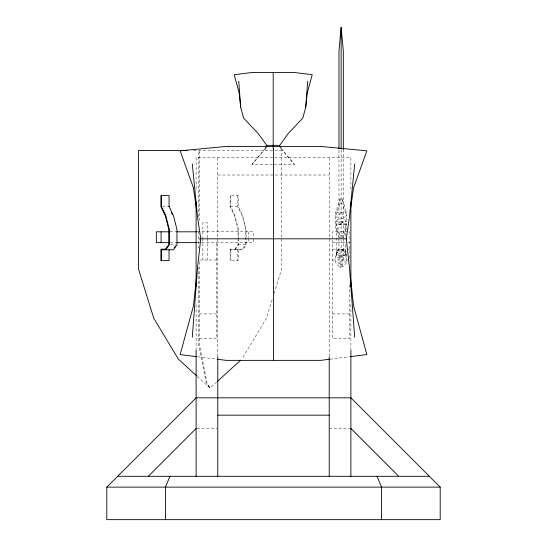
<?xml version="1.0" encoding="UTF-8"?>
<svg xmlns="http://www.w3.org/2000/svg" width="547" height="547" viewBox="0 0 547 547"><rect width="100%" height="100%" fill="white"/><g stroke="black" fill="none" stroke-linecap="round" stroke-linejoin="round"><path stroke-width="0.41" stroke-dasharray="2.73 2.05" d="M272.126 299.838L266.396 318.313L241.863 359.064M274.122 293.411L281.602 269.309L281.602 150.507L192.544 150.507M339.243 237.569L335.721 227.75L335.721 212.557L340.056 198.917L342.224 198.917L346.559 212.557L346.559 227.75L343.037 237.569M335.721 215.668L340.056 203.58L340.056 198.917M342.224 238.28L342.224 235.176L346.559 224.639L335.721 224.639L340.056 235.176L340.056 238.28M336.371 253.999L338.969 250.574L340.056 250.574M234.766 249.152L238.027 244.598L238.027 229.59L234.54 215.901L230.116 206.643L230.116 195.607L238.246 195.607L238.246 206.445L242.622 215.607L246.15 229.473L246.15 237.576M234.957 249.801L238.485 244.865L238.485 240.01M237.781 195.607L237.781 206.643L242.205 215.901L245.692 229.59L245.692 244.598L242.43 249.152L230.116 249.152L230.116 260.645L238.246 260.645L238.246 249.801M272.399 164.421L251.962 164.421L264.604 149.003M251.962 164.421L266.71 147.512M337.848 251.805L335.721 254.157L335.721 262.806L338.969 266.403L340.056 266.403M338.969 214.8L341.137 212.557L343.311 214.8M216.94 381.847L210.089 388.117L197.002 376.151M335.721 256.146L336.371 255.634M346.559 260.816L343.311 263.38L342.224 263.38M345.478 223.217L343.311 224.728L338.969 224.728L336.802 223.217M336.802 251.299L338.969 249.788L343.311 249.788L345.478 251.299M345.909 254.444L343.475 256.14L338.805 256.14L336.371 254.444M329.889 359.208L349.212 356.788M274.026 164.421L294.457 164.421L281.821 149.003M217.781 175.019L329.219 175.019M340.056 203.58L342.224 203.58L346.559 215.668M162.63 206.445L167.744 206.445M230.116 206.445L237.781 206.445M335.721 212.557L346.559 212.557M335.721 217.043L338.969 217.043M343.311 217.043L346.559 217.043M335.721 221.706L346.559 221.706M170.001 231.812L175.977 231.812M197.317 231.812L253.261 231.812L253.261 237.644M340.056 235.176L342.224 235.176M170.001 242.649L175.977 242.649M197.317 242.649L200.728 242.649M201.583 242.649L253.261 242.649L253.261 238.478M332.467 242.649L347.331 242.649M348.159 242.649L349.813 242.649M170.541 244.598L175.655 244.598M238.027 244.598L245.692 244.598M332.467 249.152L345.683 249.152M346.921 249.152L349.813 249.152M230.116 249.801L242.622 249.801L246.15 244.865L246.15 238.389M342.224 250.574L343.311 250.574L346.559 254.157L346.559 262.806L343.311 266.403L342.224 266.403M336.371 252.81L336.802 252.81M345.478 252.81L345.909 252.81M340.056 257.24L336.371 257.268L336.371 251.169L338.805 249.473L343.475 249.473L345.909 251.169L345.909 257.268L342.224 257.24M216.701 259.989L199.354 259.989L199.354 344.261L207.019 382.955L210.089 388.117L206.253 382.955L198.588 344.261L198.588 267.469M332.467 259.989L349.813 259.989L349.813 231.812L332.467 231.812L332.467 239.312M340.056 263.38L338.969 263.38L335.721 260.816M340.056 264.16L342.224 264.16M199.354 313.93L216.701 313.93M332.467 313.93L349.813 313.93M199.354 338.456L216.701 338.456L216.701 242.649M196.941 428.486L216.947 428.486M329.219 428.486L350.059 428.486M197.788 356.788L217.111 359.208M345.909 255.634L346.559 256.146M280.809 148.763L294.457 164.421M344.432 251.805L345.909 253.999M350.894 189.283L350.894 157.68L196.106 157.68L196.106 189.283M350.894 304.597L350.894 349.02M349.813 284.727L349.813 338.456L332.467 338.456L332.467 240.065M345.478 236.167L345.478 220.202L343.311 218.691L338.969 218.691L336.802 220.202L336.802 254.314L338.969 255.825L343.311 255.825L345.478 254.314L345.478 242.547M343.311 149.365L343.311 220.844L341.137 224.639L338.969 220.844L338.969 149.365M343.27 237.863L343.27 222.54L338.935 222.54L338.935 237.863M343.27 238.711L343.27 259.989M342.224 198.917L342.224 203.58M342.224 249.473L342.224 267.49L340.056 267.49L340.056 249.473M341.137 149.611L341.137 267.49M338.935 238.711L338.935 259.989M329.219 157.68L329.219 355.851M248.529 231.812L248.529 237.644M248.529 238.478L248.529 242.649M238.485 239.196L238.485 229.473L234.957 215.607L230.581 206.445L230.581 195.607M237.781 249.152L237.781 260.645M230.581 249.801L230.581 260.645M217.781 157.68L217.781 355.851M207.197 237.863L207.197 222.54L202.862 222.54L202.862 237.863M207.197 238.711L207.197 259.989M202.862 238.711L202.862 259.989M199.354 220.544L199.354 150.507L198.588 154.842L198.588 217.132M199.354 237.61L199.354 241.022M198.588 231.634L198.588 247.846M196.106 304.597L196.106 349.02"/><path stroke-width="0.82" d="M192.305 337.212L197.515 267.757L200.728 238.813L197.515 216.817L192.305 164.025M281.295 148.36L279.715 146.432L279.715 145.345L288.296 133.495L302.806 118.084L305.732 107.246L307.681 81.229M343.311 149.461L343.311 50.878L341.137 27.35L338.969 50.878L338.969 148.873M354.695 164.025L349.485 216.817L346.272 238.813L349.485 267.757L354.695 337.212M196.612 276.214L193.46 305.821L180.148 354.579L196.947 356.685M305.732 107.246L307.25 92.99L312.234 74.727L294.929 72.56L251.49 72.56L234.191 74.727L239.176 92.99L240.694 107.246L243.62 118.084L258.129 133.495L266.71 145.345L266.71 146.432L265.131 148.36M350.299 211.033L353.54 187.888L366.852 150.828L320.645 146.432L226.355 146.432L180.148 150.828L193.46 187.888L196.701 211.033M169.953 476.293L165.461 487.131L165.461 519.65M165.577 249.152L168.838 244.598L168.838 229.59L165.351 215.901L160.927 206.643L160.927 195.607L169.057 195.607L169.057 206.445L173.433 215.607L176.961 229.473L176.961 244.865L173.433 249.801L161.392 249.801L161.392 260.645M165.768 249.801L169.296 244.865L169.296 229.473L165.768 215.607L161.392 206.445L161.392 195.607M174.172 247.853L175.573 245.897M106.802 487.131L196.106 397.826L350.894 397.826L440.198 487.131L440.198 519.65L106.802 519.65L106.802 487.131L440.198 487.131M148.299 476.293L196.106 428.486M217.562 381.28L240.618 360.199M329.889 359.208L320.645 360.37L226.355 360.37L217.111 359.208M350.053 356.685L366.852 354.579L353.54 305.821L350.388 276.214M266.71 145.345L279.715 145.345M187.436 150.507L138.576 150.507L138.576 269.309L153.782 318.313L178.308 359.064L196.38 375.584M168.592 206.445L169.057 206.445M169.618 231.812L156.346 231.812L156.346 242.649L169.618 242.649M176.831 231.812L196.927 231.812M200.728 238.813L346.272 238.813M176.831 242.649L196.927 242.649M166.042 249.152L160.927 249.152L160.927 260.645L169.057 260.645L169.057 249.801M217.781 415.166L329.219 415.166M117.639 476.293L429.361 476.293M350.894 428.486L398.701 476.293M171.314 212.339L172.339 214.479M377.047 476.293L381.539 487.131L381.539 519.65M238.738 81.229L240.694 107.246M350.894 202.096L350.894 286.662M350.894 349.868L350.894 476.293M341.137 27.35L341.137 148.763M329.219 356.706L329.219 476.293M273.5 148.832L273.5 360.37M273.213 72.56L273.213 148.887M217.781 356.706L217.781 476.293M196.106 202.096L196.106 286.662M196.106 349.868L196.106 476.293M161.078 231.812L161.078 242.649"/></g></svg>
